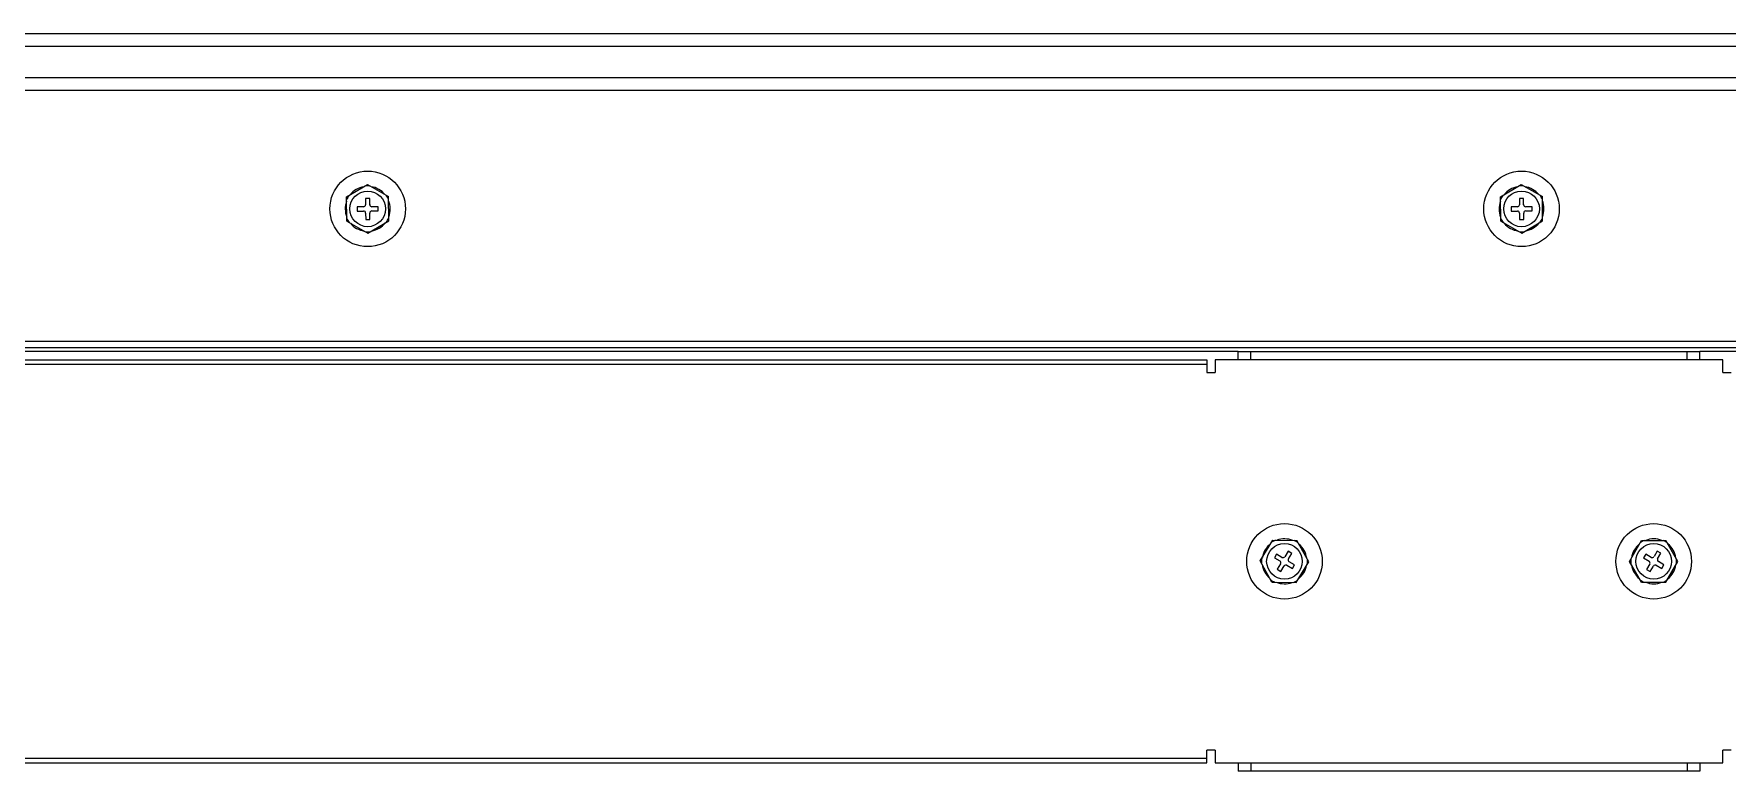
# Model space of a CAD drawing. Extents: x 59521 to 184406, y -1257 to 56672.
# Drawn here: x 79779.1 to 80182.6, y 18054.2 to 18229.9 of the extents above; entities that cross this region are included whole.
import ezdxf

# ---------------------------------------------------------------- set-up
doc = ezdxf.new("R2010")
doc.units = 0
doc.header["$MEASUREMENT"] = 0
doc.layers.get('0').update_dxf_attribs({"linetype": 'CONTINUOUS'})
for name, color, linetype in [('2401-01144-S-M6-16HWM_0', 7, 'CONTINUOUS'), ('4212-L0877_0', 7, 'CONTINUOUS'), ('4215-19366_0', 7, 'CONTINUOUS'), ('4215-19371_3_0', 7, 'CONTINUOUS'), ('4215-19403_1_0', 7, 'CONTINUOUS')]:
    doc.layers.add(name, color=color, linetype=linetype)

# ---------------------------------------------------------------- blocks, each defined once
blk = doc.blocks.new('A$C2059127E')
at = {"layer": '2401-01144-S-M6-16HWM_0', "color": 87, "linetype": 'Continuous'}
for p, q in [((732.22, 136.84), (737.2, 139.77)), ((732.22, 136.84), (737.2, 139.77)), ((737.2, 139.77), (742.22, 136.93)), ((737.2, 139.77), (742.22, 136.93)), ((1007.22, 136.84), (1012.2, 139.77)), ((1007.22, 136.84), (1012.2, 139.77)), ((1012.2, 139.77), (1017.22, 136.93)), ((1012.2, 139.77), (1017.22, 136.93)), ((732.28, 131.07), (732.22, 136.84)), ((732.28, 131.07), (732.22, 136.84)), ((736.25, 134.49), (734.75, 134.48)), ((736.25, 134.49), (734.75, 134.48)), ((734.75, 134.48), (734.75, 133.48)), ((734.75, 134.48), (734.75, 133.48)), ((734.75, 133.48), (736.25, 133.49)), ((734.75, 133.48), (736.25, 133.49)), ((737.73, 136.5), (736.73, 136.5)), ((736.73, 136.5), (736.74, 135)), ((737.73, 136.5), (736.73, 136.5)), ((736.73, 136.5), (736.74, 135)), ((737.74, 135), (737.73, 136.5)), ((737.74, 135), (737.73, 136.5)), ((739.75, 134.52), (738.25, 134.51)), ((739.75, 134.52), (738.25, 134.51)), ((738.25, 133.51), (739.75, 133.52)), ((738.25, 133.51), (739.75, 133.52)), ((739.75, 133.52), (739.75, 134.52)), ((739.75, 133.52), (739.75, 134.52)), ((742.28, 131.16), (742.22, 136.93)), ((742.28, 131.16), (742.22, 136.93)), ((1007.28, 131.07), (1007.22, 136.84)), ((1007.28, 131.07), (1007.22, 136.84)), ((1011.25, 134.49), (1009.75, 134.48)), ((1011.25, 134.49), (1009.75, 134.48)), ((1009.75, 134.48), (1009.75, 133.48)), ((1009.75, 134.48), (1009.75, 133.48)), ((1009.75, 133.48), (1011.25, 133.49)), ((1009.75, 133.48), (1011.25, 133.49)), ((1012.73, 136.5), (1011.73, 136.5)), ((1011.73, 136.5), (1011.74, 135)), ((1012.73, 136.5), (1011.73, 136.5)), ((1011.73, 136.5), (1011.74, 135)), ((1012.74, 135), (1012.73, 136.5)), ((1012.74, 135), (1012.73, 136.5)), ((1014.75, 134.52), (1013.25, 134.51)), ((1014.75, 134.52), (1013.25, 134.51)), ((1013.25, 133.51), (1014.75, 133.52)), ((1013.25, 133.51), (1014.75, 133.52)), ((1014.75, 133.52), (1014.75, 134.52)), ((1014.75, 133.52), (1014.75, 134.52)), ((1017.28, 131.16), (1017.22, 136.93)), ((1017.28, 131.16), (1017.22, 136.93)), ((732.28, 131.07), (737.3, 128.23)), ((732.28, 131.07), (737.3, 128.23)), ((736.76, 133), (736.77, 131.5)), ((736.76, 133), (736.77, 131.5)), ((736.77, 131.5), (737.77, 131.5)), ((736.77, 131.5), (737.77, 131.5)), ((737.3, 128.23), (742.28, 131.16)), ((737.3, 128.23), (742.28, 131.16)), ((737.77, 131.5), (737.76, 133)), ((737.77, 131.5), (737.76, 133)), ((1007.28, 131.07), (1012.3, 128.23)), ((1007.28, 131.07), (1012.3, 128.23)), ((1011.76, 133), (1011.77, 131.5)), ((1011.76, 133), (1011.77, 131.5)), ((1011.77, 131.5), (1012.77, 131.5)), ((1011.77, 131.5), (1012.77, 131.5)), ((1012.3, 128.23), (1017.28, 131.16)), ((1012.3, 128.23), (1017.28, 131.16)), ((1012.77, 131.5), (1012.76, 133)), ((1012.77, 131.5), (1012.76, 133)), ((949.98, 50.1), (952.95, 55.05)), ((949.98, 50.1), (952.95, 55.05)), ((952.95, 55.05), (958.73, 54.95)), ((952.95, 55.05), (958.73, 54.95)), ((961.52, 49.9), (958.73, 54.95)), ((961.52, 49.9), (958.73, 54.95)), ((1037.98, 50), (1040.86, 55)), ((1037.98, 50), (1040.86, 55)), ((1040.86, 55), (1046.64, 55)), ((1040.86, 55), (1046.64, 55)), ((1049.52, 50), (1046.64, 55)), ((1049.52, 50), (1046.64, 55)), ((952.77, 45.05), (949.98, 50.1)), ((952.77, 45.05), (949.98, 50.1)), ((953.87, 51.72), (953.35, 50.86)), ((953.87, 51.72), (953.35, 50.86)), ((953.35, 50.86), (954.64, 50.09)), ((953.35, 50.86), (954.64, 50.09)), ((955.15, 50.94), (953.87, 51.72)), ((955.15, 50.94), (953.87, 51.72)), ((954.81, 49.4), (954.03, 48.12)), ((954.81, 49.4), (954.03, 48.12)), ((954.89, 47.6), (955.66, 48.89)), ((954.89, 47.6), (955.66, 48.89)), ((956.61, 52.4), (955.84, 51.11)), ((956.61, 52.4), (955.84, 51.11)), ((956.35, 49.06), (957.63, 48.28)), ((956.35, 49.06), (957.63, 48.28)), ((957.47, 51.88), (956.61, 52.4)), ((957.47, 51.88), (956.61, 52.4)), ((956.69, 50.6), (957.47, 51.88)), ((956.69, 50.6), (957.47, 51.88)), ((958.15, 49.14), (956.86, 49.91)), ((958.15, 49.14), (956.86, 49.91)), ((957.63, 48.28), (958.15, 49.14)), ((957.63, 48.28), (958.15, 49.14)), ((958.55, 44.95), (961.52, 49.9)), ((958.55, 44.95), (961.52, 49.9)), ((1040.86, 45), (1037.98, 50)), ((1040.86, 45), (1037.98, 50)), ((1041.84, 51.68), (1041.33, 50.82)), ((1041.84, 51.68), (1041.33, 50.82)), ((1041.33, 50.82), (1042.63, 50.07)), ((1041.33, 50.82), (1042.63, 50.07)), ((1043.13, 50.93), (1041.84, 51.68)), ((1043.13, 50.93), (1041.84, 51.68)), ((1042.82, 49.38), (1042.07, 48.09)), ((1042.82, 49.38), (1042.07, 48.09)), ((1042.93, 47.59), (1043.68, 48.88)), ((1042.93, 47.59), (1043.68, 48.88)), ((1044.57, 52.41), (1043.82, 51.12)), ((1044.57, 52.41), (1043.82, 51.12)), ((1044.37, 49.07), (1045.66, 48.32)), ((1044.37, 49.07), (1045.66, 48.32)), ((1045.43, 51.91), (1044.57, 52.41)), ((1045.43, 51.91), (1044.57, 52.41)), ((1044.68, 50.62), (1045.43, 51.91)), ((1044.68, 50.62), (1045.43, 51.91)), ((1046.16, 49.18), (1044.87, 49.93)), ((1046.16, 49.18), (1044.87, 49.93)), ((1045.66, 48.32), (1046.16, 49.18)), ((1045.66, 48.32), (1046.16, 49.18)), ((1046.64, 45), (1049.52, 50)), ((1046.64, 45), (1049.52, 50)), ((952.77, 45.05), (958.55, 44.95)), ((952.77, 45.05), (958.55, 44.95)), ((954.03, 48.12), (954.89, 47.6)), ((954.03, 48.12), (954.89, 47.6)), ((1040.86, 45), (1046.64, 45)), ((1040.86, 45), (1046.64, 45)), ((1042.07, 48.09), (1042.93, 47.59)), ((1042.07, 48.09), (1042.93, 47.59))]:
    blk.add_line(p, q, dxfattribs=at)
for centre, radius in [((737.25, 134), 9), ((737.25, 134), 9), ((1012.25, 134), 9), ((1012.25, 134), 9), ((737.25, 134), 4.25), ((737.25, 134), 4.25), ((1012.25, 134), 4.25), ((1012.25, 134), 4.25), ((955.75, 50), 9), ((955.75, 50), 9), ((1043.75, 50), 9), ((1043.75, 50), 9), ((955.75, 50), 4.25), ((955.75, 50), 4.25), ((1043.75, 50), 4.25), ((1043.75, 50), 4.25)]:
    blk.add_circle(centre, radius, dxfattribs=at)
for centre, radius, start, end in [((737.25, 134), 5.35, 99.6691, 141.3485), ((737.25, 134), 5.35, 99.6691, 141.3485), ((737.25, 134), 5.47, 84.5164, 96.5013), ((737.25, 134), 5.47, 84.5164, 96.5013), ((737.25, 134), 5.35, 39.6691, 81.3485), ((737.25, 134), 5.35, 39.6691, 81.3485), ((737.25, 134), 5.47, 24.5164, 36.5013), ((737.25, 134), 5.47, 24.5164, 36.5013), ((1012.25, 134), 5.35, 99.6691, 141.3485), ((1012.25, 134), 5.35, 99.6691, 141.3485), ((1012.25, 134), 5.47, 84.5164, 96.5013), ((1012.25, 134), 5.47, 84.5164, 96.5013), ((1012.25, 134), 5.35, 39.6691, 81.3485), ((1012.25, 134), 5.35, 39.6691, 81.3485), ((1012.25, 134), 5.47, 24.5164, 36.5013), ((1012.25, 134), 5.47, 24.5164, 36.5013), ((737.25, 134), 5.35, 159.6691, 201.3485), ((737.25, 134), 5.35, 159.6691, 201.3485), ((737.25, 134), 5.47, 144.5164, 156.5013), ((737.25, 134), 5.47, 144.5164, 156.5013), ((736.24, 134.99), 0.5, 270.5088, 0.5088), ((736.24, 134.99), 0.5, 270.5088, 0.5088), ((736.26, 132.99), 0.5, 0.5088, 90.5088), ((736.26, 132.99), 0.5, 0.5088, 90.5088), ((738.24, 135.01), 0.5, 180.5088, 270.5088), ((738.24, 135.01), 0.5, 180.5088, 270.5088), ((738.26, 133.01), 0.5, 90.5088, 180.5088), ((738.26, 133.01), 0.5, 90.5088, 180.5088), ((737.25, 134), 5.35, 339.6691, 21.3485), ((737.25, 134), 5.35, 339.6691, 21.3485), ((1012.25, 134), 5.35, 159.6691, 201.3485), ((1012.25, 134), 5.35, 159.6691, 201.3485), ((1012.25, 134), 5.47, 144.5164, 156.5013), ((1012.25, 134), 5.47, 144.5164, 156.5013), ((1011.24, 134.99), 0.5, 270.5088, 0.5088), ((1011.24, 134.99), 0.5, 270.5088, 0.5088), ((1011.26, 132.99), 0.5, 0.5088, 90.5088), ((1011.26, 132.99), 0.5, 0.5088, 90.5088), ((1013.24, 135.01), 0.5, 180.5088, 270.5088), ((1013.24, 135.01), 0.5, 180.5088, 270.5088), ((1013.26, 133.01), 0.5, 90.5088, 180.5088), ((1013.26, 133.01), 0.5, 90.5088, 180.5088), ((1012.25, 134), 5.35, 339.6691, 21.3485), ((1012.25, 134), 5.35, 339.6691, 21.3485), ((737.25, 134), 5.47, 204.5164, 216.5013), ((737.25, 134), 5.47, 204.5164, 216.5013), ((737.25, 134), 5.35, 219.6691, 261.3485), ((737.25, 134), 5.35, 219.6691, 261.3485), ((737.25, 134), 5.35, 279.6691, 321.3485), ((737.25, 134), 5.35, 279.6691, 321.3485), ((737.25, 134), 5.47, 324.5164, 336.5013), ((737.25, 134), 5.47, 324.5164, 336.5013), ((1012.25, 134), 5.47, 204.5164, 216.5013), ((1012.25, 134), 5.47, 204.5164, 216.5013), ((1012.25, 134), 5.35, 219.6691, 261.3485), ((1012.25, 134), 5.35, 219.6691, 261.3485), ((1012.25, 134), 5.35, 279.6691, 321.3485), ((1012.25, 134), 5.35, 279.6691, 321.3485), ((1012.25, 134), 5.47, 324.5164, 336.5013), ((1012.25, 134), 5.47, 324.5164, 336.5013), ((737.25, 134), 5.47, 264.5164, 276.5013), ((737.25, 134), 5.47, 264.5164, 276.5013), ((1012.25, 134), 5.47, 264.5164, 276.5013), ((1012.25, 134), 5.47, 264.5164, 276.5013), ((955.75, 50), 5.35, 128.1423, 169.8217), ((955.75, 50), 5.35, 128.1423, 169.8217), ((955.75, 50), 5.47, 112.9895, 124.9744), ((955.75, 50), 5.47, 112.9895, 124.9744), ((955.75, 50), 5.35, 68.1423, 109.8217), ((955.75, 50), 5.35, 68.1423, 109.8217), ((955.75, 50), 5.47, 52.9895, 64.9744), ((955.75, 50), 5.47, 52.9895, 64.9744), ((955.75, 50), 5.35, 8.1423, 49.8217), ((955.75, 50), 5.35, 8.1423, 49.8217), ((1043.75, 50), 5.35, 129.1549, 170.8343), ((1043.75, 50), 5.35, 129.1549, 170.8343), ((1043.75, 50), 5.47, 114.0022, 125.987), ((1043.75, 50), 5.47, 114.0022, 125.987), ((1043.75, 50), 5.35, 69.1549, 110.8343), ((1043.75, 50), 5.35, 69.1549, 110.8343), ((1043.75, 50), 5.47, 54.0022, 65.987), ((1043.75, 50), 5.47, 54.0022, 65.987), ((1043.75, 50), 5.35, 9.1549, 50.8343), ((1043.75, 50), 5.35, 9.1549, 50.8343), ((955.75, 50), 5.47, 172.9895, 184.9744), ((955.75, 50), 5.47, 172.9895, 184.9744), ((955.75, 50), 5.35, 188.1423, 229.8217), ((955.75, 50), 5.35, 188.1423, 229.8217), ((954.38, 49.66), 0.5, 328.982, 58.982), ((954.38, 49.66), 0.5, 328.982, 58.982), ((955.41, 51.37), 0.5, 238.982, 328.982), ((955.41, 51.37), 0.5, 238.982, 328.982), ((956.09, 48.63), 0.5, 58.982, 148.982), ((956.09, 48.63), 0.5, 58.982, 148.982), ((957.12, 50.34), 0.5, 148.982, 238.982), ((957.12, 50.34), 0.5, 148.982, 238.982), ((955.75, 50), 5.35, 308.1423, 349.8217), ((955.75, 50), 5.35, 308.1423, 349.8217), ((955.75, 50), 5.47, 352.9895, 4.9744), ((955.75, 50), 5.47, 352.9895, 4.9744), ((1043.75, 50), 5.47, 174.0022, 185.987), ((1043.75, 50), 5.47, 174.0022, 185.987), ((1043.75, 50), 5.35, 189.1549, 230.8343), ((1043.75, 50), 5.35, 189.1549, 230.8343), ((1042.38, 49.63), 0.5, 329.9946, 59.9946), ((1042.38, 49.63), 0.5, 329.9946, 59.9946), ((1043.38, 51.37), 0.5, 239.9946, 329.9946), ((1043.38, 51.37), 0.5, 239.9946, 329.9946), ((1044.12, 48.63), 0.5, 59.9946, 149.9946), ((1044.12, 48.63), 0.5, 59.9946, 149.9946), ((1045.12, 50.37), 0.5, 149.9946, 239.9946), ((1045.12, 50.37), 0.5, 149.9946, 239.9946), ((1043.75, 50), 5.35, 309.1549, 350.8343), ((1043.75, 50), 5.35, 309.1549, 350.8343), ((1043.75, 50), 5.47, 354.0022, 5.987), ((1043.75, 50), 5.47, 354.0022, 5.987), ((955.75, 50), 5.47, 232.9895, 244.9744), ((955.75, 50), 5.47, 232.9895, 244.9744), ((955.75, 50), 5.35, 248.1423, 289.8217), ((955.75, 50), 5.35, 248.1423, 289.8217), ((955.75, 50), 5.47, 292.9895, 304.9744), ((955.75, 50), 5.47, 292.9895, 304.9744), ((1043.75, 50), 5.47, 234.0022, 245.987), ((1043.75, 50), 5.47, 234.0022, 245.987), ((1043.75, 50), 5.35, 249.1549, 290.8343), ((1043.75, 50), 5.35, 249.1549, 290.8343), ((1043.75, 50), 5.47, 294.0022, 305.987), ((1043.75, 50), 5.47, 294.0022, 305.987)]:
    blk.add_arc(centre, radius, start, end, dxfattribs=at)
at = {"layer": '4212-L0877_0', "color": 87, "linetype": 'Continuous'}
for p, q in [((944.75, 100), (492.25, 100)), ((944.75, 100), (492.25, 100)), ((1507.25, 100), (1054.75, 100)), ((1507.25, 100), (1054.75, 100))]:
    blk.add_line(p, q, dxfattribs=at)
at = {"layer": '4215-19366_0', "color": 87, "linetype": 'Continuous'}
for p, q in [((376.75, 98), (937.25, 98)), ((376.75, 98), (937.25, 98)), ((508.75, 97), (937.25, 97)), ((508.75, 97), (937.25, 97)), ((937.25, 98), (937.25, 95)), ((937.25, 98), (937.25, 95)), ((1060.25, 98), (939.25, 98)), ((939.25, 98), (939.25, 95)), ((1060.25, 98), (939.25, 98)), ((939.25, 98), (939.25, 95)), ((1060.25, 95), (1060.25, 98)), ((1060.25, 95), (1060.25, 98)), ((937.25, 95), (939.25, 95)), ((937.25, 95), (939.25, 95)), ((1060.25, 95), (1062.25, 95)), ((1060.25, 95), (1062.25, 95)), ((939.25, 5), (937.25, 5)), ((937.25, 2), (937.25, 5)), ((939.25, 5), (937.25, 5)), ((937.25, 2), (937.25, 5)), ((939.25, 5), (939.25, 2)), ((939.25, 5), (939.25, 2)), ((1062.25, 5), (1060.25, 5)), ((1060.25, 2), (1060.25, 5)), ((1062.25, 5), (1060.25, 5)), ((1060.25, 2), (1060.25, 5)), ((376.75, 2), (937.25, 2)), ((376.75, 2), (937.25, 2)), ((937.25, 3), (508.75, 3)), ((937.25, 3), (508.75, 3)), ((939.25, 2), (1060.25, 2)), ((939.25, 2), (1060.25, 2))]:
    blk.add_line(p, q, dxfattribs=at)
at = {"layer": '4215-19371_3_0', "color": 87, "linetype": 'Continuous'}
for p, q in [((1290.23, 175.71), (434.75, 175.71)), ((1292.97, 172.73), (434.75, 172.73)), ((434.75, 165.27), (1300.75, 165.27)), ((434.75, 162.29), (1303.61, 162.29)), ((374.25, 101), (1625.25, 101)), ((374.25, 101), (1625.25, 101)), ((1623.85, 102.4), (375.65, 102.4)), ((1623.85, 102.4), (375.65, 102.4))]:
    blk.add_line(p, q, dxfattribs=at)
at = {"layer": '4215-19403_1_0', "color": 87, "linetype": 'Continuous'}
for p, q in [((944.75, 100), (1054.75, 100)), ((944.75, 98), (944.75, 100)), ((944.75, 100), (1054.75, 100)), ((944.75, 98), (944.75, 100)), ((947.75, 98), (947.75, 100)), ((947.75, 98), (947.75, 100)), ((1051.75, 98), (1051.75, 100)), ((1051.75, 98), (1051.75, 100)), ((1054.75, 98), (1054.75, 100)), ((1054.75, 98), (1054.75, 100)), ((944.75, 2), (944.75, 0)), ((944.75, 2), (944.75, 0)), ((1054.75, 0), (944.75, 0)), ((1054.75, 0), (944.75, 0)), ((947.75, 2), (947.75, 0)), ((947.75, 2), (947.75, 0)), ((1051.75, 2), (1051.75, 0)), ((1051.75, 2), (1051.75, 0)), ((1054.75, 2), (1054.75, 0)), ((1054.75, 2), (1054.75, 0))]:
    blk.add_line(p, q, dxfattribs=at)

msp = doc.modelspace()

# ---------------------------------------------------------------- block references
at = {"color": 3}
msp.add_blockref('A$C2059127E', (79121.361, 18054.172), dxfattribs=at)

doc.saveas('drawing.dxf')
